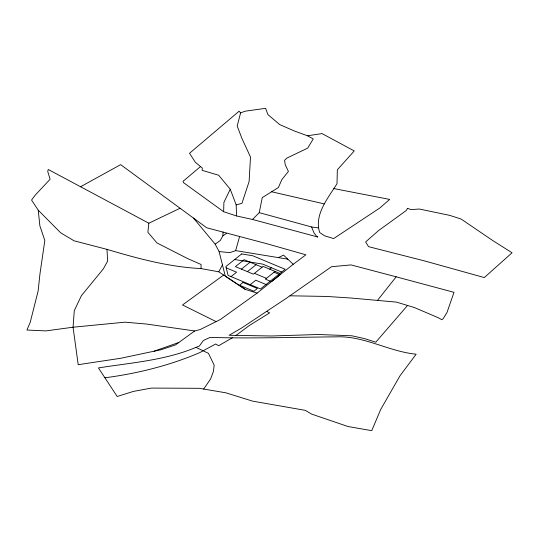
<?xml version="1.0" encoding="UTF-8"?>
<svg xmlns="http://www.w3.org/2000/svg" width="539" height="539" viewBox="0 0 539 539"><rect width="100%" height="100%" fill="white"/><g stroke="black" fill="none" stroke-linecap="round" stroke-linejoin="round"><path stroke-width="0.81" d="M333.796 188.569L389.677 199.417L379.867 207.96L333.641 238.588L324.532 235.779L319.681 232.491C313.866 214.684 328.238 197.86 337.01 183.684L337.34 169.819L354.238 150.94L322.039 133.591L307.499 135.781L294.193 130.91L279.687 124.57L267.89 114.558L265.612 108.332L245.38 111.162L240.616 112.853L237.187 125.985L241.87 138.334L250.507 157.031L249.106 181.535L241.944 203.324L236.183 204.894L236.533 215.95L252.501 219.467L317.821 237.019L316.716 236.412L314.028 232.956L311.603 226.973L259.252 212.662L252.501 219.467M80.567 186.75L120.642 164.651L206.666 227.754L266.765 243.702L305.889 254.806L293.229 264.292L257.143 293.088L245.299 289.409L218.753 271.797L201 268.577L201.101 264.487L187.612 258.558L156.984 242.948L147.888 232.302L148.825 223.22L180.08 208.249M236.533 215.95L223.638 211.719L223.901 202.381L230.247 189.229L218.666 175.242L202.152 170.358L202.334 168.074L195.334 162.279L189.539 153.265L239.127 111.189L240.616 112.853M245.299 289.409L225.302 276.143L219.103 251.572L215.189 244.174L220.336 240.421L222.883 235.812L223.085 232.019M259.252 212.662L262.25 197.631L278.393 187.532L281.823 179.642L288.419 171.415L285.286 164.9L284.565 160.265L287.011 158.021L307.695 148.124L313.247 138.947L307.499 135.781M219.103 251.572L229.809 252.65L235.658 250.628L239.538 236.783M222.466 264.898L218.753 271.797M203.654 389.057L210.621 378.93L213.41 371.479L214.172 365.22L208.458 353.335L195.967 347.379C164.988 360.45 131.273 362.693 98.435 367.921L117.192 396.495L133.423 391.408L151.378 388.087L199.194 388.302L225.828 392.803L252.589 401.131L305.296 410.347L311.569 414.073L347.938 426.504L371.735 430.668L380.655 409.559L400.046 375.717L416.155 354.197C388.828 351.549 364.196 335.73 336.424 336.855C294.307 337.185 252.205 338.667 210.082 337.394L203.385 340.486L199.39 346.004L195.967 347.379M377.563 300.29L396.178 276.817L454.013 292.327L446.939 312.64L443.159 318.67L441.886 319.742L438.375 317.774L414.323 307.52L396.488 302.116L350.923 298.02L326.58 296.437L289.908 295.803M407.531 305.465L375.791 342.198L364.054 338.479L351.805 335.777L318.219 334.497L271.764 335.986L229.082 335.285L241.142 328.291L286.128 298.444L331.512 266.717L350.997 264.912L396.178 276.817M200.515 166.571L183.078 181.279L183.415 182.573L223.638 211.719M231.036 276.622L236.581 272.202L226.205 267.863M241.411 269.129L250.096 262.203M247.414 271.636L256.092 264.71M250.231 284.646L255.776 280.219L266.057 284.518M269.668 269.136L271.407 267.748M275.112 271.413L265.41 279.155L271.407 281.661L280.091 274.735L274.088 272.229M236.008 335.399L249.564 325.361L269.641 312.883L266.67 311.353M223.638 275.045L182.526 304.973L216.139 321.608M257.143 293.088L220.458 319.459L200.11 329.578L194.714 330.966L175.411 344.96L161.046 349.723L120.648 358.287L78.202 364.694L73.061 327.213L74.288 310.619L81.389 295.695L103.333 268.887L107.632 261.092L106.992 249.368L74.092 240.812L60.712 232.841L38.256 210.197L31.565 200.07L35.19 195.158L50.107 179.258L47.722 171.409L48.261 169.482L148.825 223.22M222.883 235.812L226.575 233.367M232.673 337.609L218.632 345.742L215.674 343.99L199.78 352.594A250.844 144.823 0 0 1 162.003 366.042A250.372 144.553 0 0 1 106.385 377.59L104.889 377.758M278.441 257.629L283.521 255.095L293.229 264.292M178.847 342.467L154.12 351.192M311.603 226.973L318.192 227.876M194.714 330.966L146.648 324.06L124.987 322.174L73.061 327.213L45.95 330.899L26.95 330.043L30.245 322.241L38.128 291.013L39.96 273.913L44.818 240.509L39.866 225.801L38.256 210.197M201 268.577C168.869 266.96 137.735 258.531 106.992 249.368M235.658 250.628L287.813 259.165M234.667 259.522L262.709 264.11L281.688 272.04M271.622 191.769L324.283 203.904M279.95 273.435L263.12 266.401L253.411 274.142L235.415 266.623L244.1 259.697L262.095 267.216M254.435 273.327L266.428 278.34M215.189 244.174L193.461 218.066M230.247 189.229L236.183 204.894M407.524 208.35L406.136 210.621L378.567 230.557L365.631 241.95L368.535 246.653L424.287 260.849L484.305 277.572L512.05 252.778L492.626 240.468L461.067 219.023L449.701 215.371L419.322 209.031L411.156 209.617L407.524 208.35M241.667 253.943L225.875 266.536L228.105 275.402L260.512 288.938L285.138 269.291L252.737 255.749L241.667 253.943M242.988 282.456L239.518 285.225L253.916 291.242L257.386 288.473L242.988 282.456"/></g></svg>
